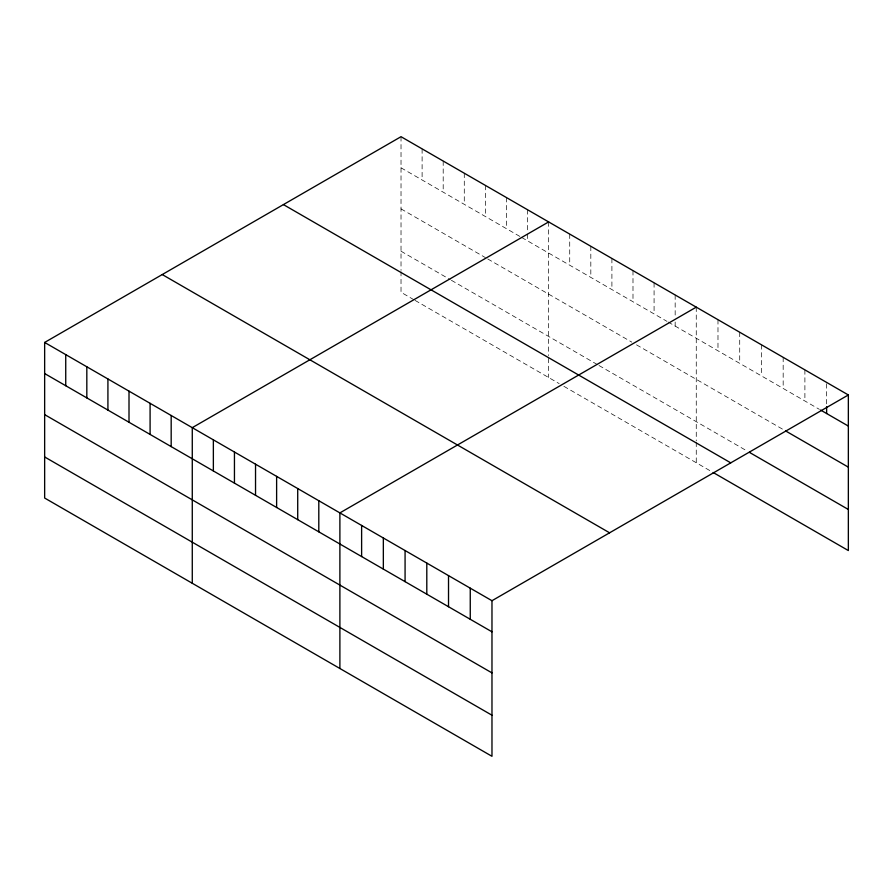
<?xml version="1.0" encoding="UTF-8"?>
<svg xmlns="http://www.w3.org/2000/svg" width="893" height="893" viewBox="0 0 893 893"><rect width="100%" height="100%" fill="white"/><g stroke="black" fill="none" stroke-linecap="round" stroke-linejoin="round"><path stroke-width="0.67" stroke-dasharray="4.46 3.35" d="M401.024 167.806L520.519 236.801M521.691 237.482L666.971 321.357M668.143 322.027L819.383 409.351M401.024 208.884L485.368 257.586M487.712 258.948L631.82 342.142M636.508 344.843L783.172 429.522M401.024 251.212L450.228 279.621M451.4 280.302L597.841 364.846M599.013 365.527L746.95 450.932M413.906 299.735L401.024 292.29L401.024 271.751M415.078 300.405L559.185 383.61M563.874 386.312L711.944 471.805M826.628 383.767L826.628 405.411M804.894 369.869L804.894 400.979M783.172 357.334L783.172 388.444M761.439 344.787L761.439 375.897M739.717 332.241L739.717 363.351M717.983 319.694L717.983 350.804M696.261 307.147L696.261 440.841M696.261 442.202L696.261 462.741M675.164 294.98L675.164 316.624M675.164 322.027L675.164 326.09M654.078 282.802L654.078 313.912M632.992 270.624L632.992 301.734M611.906 258.445L611.906 289.566M590.82 246.278L590.82 277.388M569.723 234.1L569.723 265.21M548.637 221.922L548.637 355.604M548.637 358.35L548.637 377.516M527.551 209.755L527.551 232.749M527.551 234.1L527.551 240.864M506.465 197.576L506.465 228.686M485.368 185.398L485.368 216.508M464.282 173.22L464.282 204.341M443.196 161.053L443.196 192.162M422.11 148.874L422.11 179.984M401.024 136.696L401.024 270.378"/><path stroke-width="1.34" d="M44.65 342.443L491.976 600.71L491.976 756.304L44.65 498.037L44.65 342.443L401.024 136.696L848.35 394.963L848.35 550.557L713.161 472.497M548.637 221.922L192.274 427.669L192.274 583.263M696.261 307.147L339.887 512.895L339.887 668.489M491.976 600.71L848.35 394.963M820.589 410.043L848.35 426.073M785.583 430.917L848.35 467.151M749.372 452.327L848.35 509.479M283.416 204.597L730.753 462.853M162.247 274.553L609.584 532.808M44.65 373.553L491.976 631.82M44.65 414.631L491.976 672.898M44.65 456.959L491.976 715.226M826.628 406.761L826.628 413.526M470.254 588.163L470.254 619.273M448.52 575.617L448.52 606.738M426.798 563.081L426.798 594.191M405.076 550.534L405.076 581.644M383.343 537.988L383.343 569.098M361.62 525.441L361.62 556.551M318.801 500.727L318.801 531.837M297.715 488.549L297.715 519.659M276.618 476.371L276.618 507.481M255.532 464.204L255.532 495.314M234.446 452.025L234.446 483.135M213.36 439.847L213.36 470.957M171.177 415.502L171.177 446.612M150.091 403.323L150.091 434.433M129.005 391.145L129.005 422.255M107.919 378.967L107.919 410.088M86.822 366.8L86.822 397.91M65.736 354.621L65.736 385.731"/></g></svg>
